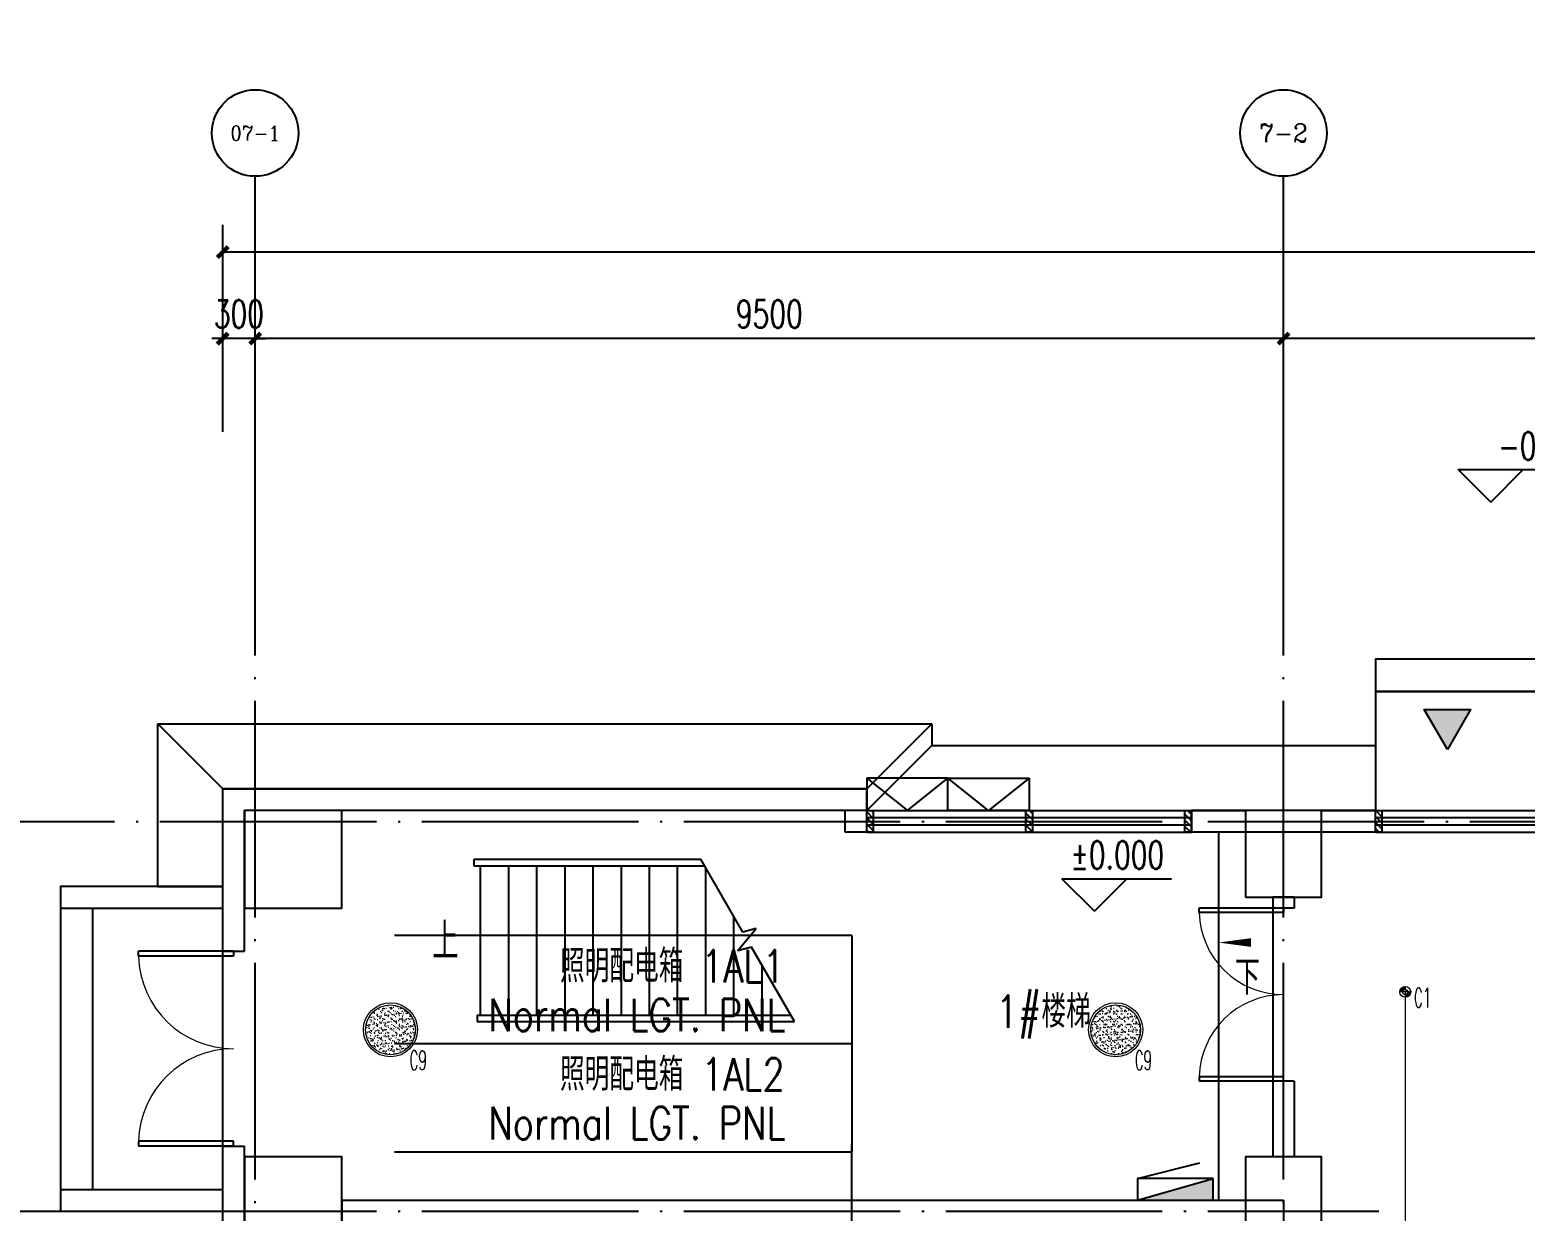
# Model space of a CAD drawing. Extents: x -621157 to 1764546, y -106808 to 741893.
# Drawn here: x 538988 to 552801, y -4850 to 6062 of the extents above; entities that cross this region are included whole.
import ezdxf
from ezdxf.enums import TextEntityAlignment as Align
from ezdxf.xclip import XClip

# ---------------------------------------------------------------- set-up
doc = ezdxf.new("R2010")
doc.units = 0
doc.header["$LTSCALE"] = 1000
doc.header["$MEASUREMENT"] = 0
doc.header["$XCLIPFRAME"] = 0
doc.linetypes.add('XREF-A-101-平面图_t3$0$DOTE', pattern=[2.42, 2, -0.2, 0.02, -0.2])
for name, color, linetype in [('0-底图', 7, 'Continuous'), ('AXIS_TEXT', 7, 'Continuous'), ('SIG_TEXT', 2, 'Continuous'), ('WIRE-照明', 4, 'Continuous'), ('XREF-A-101-平面图_t3$0$A-COLUMN', 8, 'Continuous'), ('XREF-A-101-平面图_t3$0$A-DIM_ELEV', 8, 'Continuous'), ('XREF-A-101-平面图_t3$0$A-DOTE', 8, 'Continuous'), ('XREF-A-101-平面图_t3$0$A-GROUND', 8, 'Continuous'), ('XREF-A-101-平面图_t3$0$A-LEAD-AROW', 8, 'Continuous'), ('XREF-A-101-平面图_t3$0$A-ROOM-CH', 8, 'Continuous'), ('XREF-A-101-平面图_t3$0$A-WALL-FILL', 8, 'Continuous'), ('XREF-A-101-平面图_t3$0$A-WINDOW', 8, 'Continuous'), ('XREF-A-101-平面图_t3$0$A-开启符号', 8, 'Continuous'), ('XREF-A-101-平面图_t3$0$AXIS', 8, 'Continuous'), ('XREF-A-101-平面图_t3$0$DIM_SYMB', 8, 'Continuous'), ('XREF-A-101-平面图_t3$0$EQUIP_消火栓', 8, 'Continuous'), ('XREF-A-101-平面图_t3$0$GROUND', 8, 'Continuous'), ('XREF-A-101-平面图_t3$0$PUB_HATCH', 8, 'Continuous'), ('XREF-A-101-平面图_t3$0$PUB_TEXT', 8, 'Continuous'), ('XREF-A-101-平面图_t3$0$STAIR', 8, 'Continuous')]:
    doc.layers.add(name, color=color, linetype=linetype)
doc.layers.add('00-照明回路线', color=6, linetype='Continuous', lineweight=0)
doc.layers.add('LIGHT-INF', color=6, linetype='Continuous', lineweight=0)
doc.styles.add('COMPLEX', font='COMPLEX')
doc.styles.add('DIM_FONT', font='ROMANS', dxfattribs={"width": 0.8, "bigfont": 'HZDXC'})
doc.styles.add('INF DIM', font='SIMPLEX.SHX', dxfattribs={"width": 0.7, "bigfont": 'hztxt.shx'})
doc.styles.add('XREF-A-101-平面图_t3$0$-HZDXCROMANS', font='ROMANS.shx', dxfattribs={"bigfont": 'HZDXC.shx'})
doc.styles.add('XREF-A-101-平面图_t3$0$_TCH_DIM', font='SIMPLEX', dxfattribs={"bigfont": 'GBCBIG'})
doc.styles.add('XREF-A-101-平面图_t3$0$A-AXIS-LABEL', font='COMPLEX', dxfattribs={"bigfont": 'GBCBIG'})
doc.styles.add('XREF-A-101-平面图_t3$0$A-DIM_T3', font='SIMPLEX', dxfattribs={"width": 0.705882, "bigfont": 'GBCBIG'})
doc.styles.add('XREF-A-101-平面图_t3$0$A-STANDARD', font='SIMPLEX', dxfattribs={"bigfont": 'GBCBIG'})
doc.dimstyles.new('XREF-A-101-平面图_t3$0$A-DIM-100', dxfattribs={"dimscale": 100, "dimtxt": 2.55, "dimasz": 1, "dimexe": 2.5, "dimexo": 3, "dimgap": 1, "dimtad": 1, "dimdec": 0, "dimzin": 0, "dimdsep": 46, "dimtxsty": 'XREF-A-101-平面图_t3$0$A-DIM_T3', "dimblk": 'XREF-A-101-平面图_t3$0$_ArchTick', "dimcen": 0.09, "dimclrt": 7, "dimazin": 2, "dimtfac": 1, "dimtdec": 0, "dimtix": 1, "dimtmove": 2, "dimatfit": 3, "dimfxl": 0, "dimtolj": 1, "dimtzin": 0, "dimarcsym": 0})

# ---------------------------------------------------------------- blocks, each defined once
blk = doc.blocks.new('XREF-A-101-平面图_t3$0$_ArchTick')
at = {"color": 0, "linetype": 'ByBlock', "const_width": 0.4}
blk.add_lwpolyline([(-0.5, -0.5), (0.5, 0.5)], dxfattribs=at)
blk = doc.blocks.new('*D25418')
at = {"layer": 'Defpoints', "color": 0}
for p in [(9500, 44460), (9500, 43300), (19000, 43300)]:
    blk.add_point(p, dxfattribs=at)
at = {"layer": 'XREF-A-101-平面图_t3$0$AXIS', "color": 0, "lineweight": -2}
for p, q in [((9500, 43600), (9500, 44710)), ((19000, 43600), (19000, 44710)), ((19000, 44460), (9500, 44460))]:
    blk.add_line(p, q, dxfattribs=at)
at = {"layer": 'XREF-A-101-平面图_t3$0$AXIS', "color": 0, "linetype": 'ByBlock', "lineweight": -2, "xscale": 100, "yscale": 100, "zscale": 100, "rotation": 180}
blk.add_blockref('XREF-A-101-平面图_t3$0$_ArchTick', (9500, 44460), dxfattribs=at)
at = {"layer": 'XREF-A-101-平面图_t3$0$AXIS', "color": 0, "linetype": 'ByBlock', "lineweight": -2, "xscale": 100, "yscale": 100, "zscale": 100}
blk.add_blockref('XREF-A-101-平面图_t3$0$_ArchTick', (19000, 44460), dxfattribs=at)
at = {"layer": 'XREF-A-101-平面图_t3$0$AXIS', "color": 7, "insert": (14250, 44687), "char_height": 255, "attachment_point": 5, "style": 'XREF-A-101-平面图_t3$0$A-DIM_T3'}
blk.add_mtext('\\A1;9500', dxfattribs=at)
blk = doc.blocks.new('*D25419')
at = {"layer": 'Defpoints', "color": 0}
for p in [(0, 44460), (0, 43300), (9500, 43300)]:
    blk.add_point(p, dxfattribs=at)
at = {"layer": 'XREF-A-101-平面图_t3$0$AXIS', "color": 0, "lineweight": -2}
for p, q in [((0, 43600), (0, 44710)), ((9500, 43600), (9500, 44710)), ((9500, 44460), (0, 44460))]:
    blk.add_line(p, q, dxfattribs=at)
at = {"layer": 'XREF-A-101-平面图_t3$0$AXIS', "color": 0, "linetype": 'ByBlock', "lineweight": -2, "xscale": 100, "yscale": 100, "zscale": 100, "rotation": 180}
blk.add_blockref('XREF-A-101-平面图_t3$0$_ArchTick', (0, 44460), dxfattribs=at)
at = {"layer": 'XREF-A-101-平面图_t3$0$AXIS', "color": 0, "linetype": 'ByBlock', "lineweight": -2, "xscale": 100, "yscale": 100, "zscale": 100}
blk.add_blockref('XREF-A-101-平面图_t3$0$_ArchTick', (9500, 44460), dxfattribs=at)
at = {"layer": 'XREF-A-101-平面图_t3$0$AXIS', "color": 7, "insert": (4750, 44687), "char_height": 255, "attachment_point": 5, "style": 'XREF-A-101-平面图_t3$0$A-DIM_T3'}
blk.add_mtext('\\A1;9500', dxfattribs=at)
blk = doc.blocks.new('*D25420')
at = {"layer": 'Defpoints', "color": 0}
for p in [(-300, 44460), (-300, 43300), (0, 43300)]:
    blk.add_point(p, dxfattribs=at)
at = {"layer": 'XREF-A-101-平面图_t3$0$AXIS', "color": 0, "lineweight": -2}
for p, q in [((-300, 43600), (-300, 44710)), ((0, 43600), (0, 44710)), ((-300, 44460), (-400, 44460)), ((0, 44460), (-300, 44460)), ((0, 44460), (100, 44460))]:
    blk.add_line(p, q, dxfattribs=at)
at = {"layer": 'XREF-A-101-平面图_t3$0$AXIS', "color": 0, "linetype": 'ByBlock', "lineweight": -2, "xscale": 100, "yscale": 100, "zscale": 100}
blk.add_blockref('XREF-A-101-平面图_t3$0$_ArchTick', (-300, 44460), dxfattribs=at)
at = {"layer": 'XREF-A-101-平面图_t3$0$AXIS', "color": 0, "linetype": 'ByBlock', "lineweight": -2, "xscale": 100, "yscale": 100, "zscale": 100, "rotation": 180}
blk.add_blockref('XREF-A-101-平面图_t3$0$_ArchTick', (0, 44460), dxfattribs=at)
at = {"layer": 'XREF-A-101-平面图_t3$0$AXIS', "color": 7, "insert": (-150, 44687), "char_height": 255, "attachment_point": 5, "style": 'XREF-A-101-平面图_t3$0$A-DIM_T3'}
blk.add_mtext('\\A1;300', dxfattribs=at)
blk = doc.blocks.new('_AXISO')
blk.add_circle((0, 0), 0.5)
at = {"layer": 'AXIS_TEXT', "style": 'COMPLEX'}
blk.add_attdef('A', text='', height=0.56, dxfattribs=at).set_placement((-0.25, -0.28), (0.25, -0.28), align=Align.FIT)
blk = doc.blocks.new('*D25422')
at = {"layer": 'Defpoints', "color": 0}
for p in [(-300, 45260), (-300, 43300), (66600, 43300)]:
    blk.add_point(p, dxfattribs=at)
at = {"layer": 'XREF-A-101-平面图_t3$0$AXIS', "color": 0, "lineweight": -2}
for p, q in [((-300, 43600), (-300, 45510)), ((66600, 43600), (66600, 45510)), ((66600, 45260), (-300, 45260))]:
    blk.add_line(p, q, dxfattribs=at)
at = {"layer": 'XREF-A-101-平面图_t3$0$AXIS', "color": 0, "linetype": 'ByBlock', "lineweight": -2, "xscale": 100, "yscale": 100, "zscale": 100, "rotation": 180}
blk.add_blockref('XREF-A-101-平面图_t3$0$_ArchTick', (-300, 45260), dxfattribs=at)
at = {"layer": 'XREF-A-101-平面图_t3$0$AXIS', "color": 0, "linetype": 'ByBlock', "lineweight": -2, "xscale": 100, "yscale": 100, "zscale": 100}
blk.add_blockref('XREF-A-101-平面图_t3$0$_ArchTick', (66600, 45260), dxfattribs=at)
at = {"layer": 'XREF-A-101-平面图_t3$0$AXIS', "color": 7, "insert": (33150, 45487), "char_height": 255, "attachment_point": 5, "style": 'XREF-A-101-平面图_t3$0$A-DIM_T3'}
blk.add_mtext('\\A1;66900', dxfattribs=at)
blk = doc.blocks.new('XREF-A-101-平面图_t3$0$G$C869EB286')
at = {"layer": 'XREF-A-101-平面图_t3$0$A-WINDOW'}
h = blk.add_hatch(dxfattribs=at)
h.set_pattern_fill('ANSI31', color=256, scale=25)
h.set_pattern_definition([(45, (-143.957, -89940), (-28.0633, 28.0633), [])])
h.paths.add_polyline_path([(0, 60), (200, 60), (200, 0), (0, 0)])
blk.add_lwpolyline([(0, 60), (200, 60), (200, 0), (0, 0)], close=True, dxfattribs=at)
blk = doc.blocks.new('XREF-A-101-平面图_t3$0$G$C08075B3F')
at = {"layer": 'XREF-A-101-平面图_t3$0$DIM_SYMB'}
blk.add_lwpolyline([(1950, -1100, 0, 0, 0), (4120, -1100, 80, 0, 0), (4420, -1100, 0, 0, 0)], format="xyseb", dxfattribs=at)
at = {"layer": 'XREF-A-101-平面图_t3$0$STAIR'}
for p, q in [((2020, -350), (4117, -350)), ((2020, -350), (2020, -410)), ((2020, -410), (4152, -410)), ((2080, -350), (4117, -350)), ((2080, -410), (2080, -1790)), ((2340, -410), (2340, -1790)), ((2600, -410), (2600, -1790)), ((2860, -410), (2860, -1790)), ((3120, -410), (3120, -1790)), ((3380, -410), (3380, -1790)), ((3640, -410), (3640, -1790)), ((3900, -410), (3900, -1790)), ((4505, -1022), (4117, -350)), ((4160, -425), (4160, -1790)), ((4420, -875), (4420, -1790)), ((4455, -1195), (4627, -989)), ((4627, -989), (4505, -1022)), ((4585, -1161), (4455, -1195)), ((4983, -1850), (4585, -1161)), ((4680, -1325), (4680, -1790)), ((2050, -1790), (4948, -1790)), ((2050, -1790), (2050, -1850)), ((4940, -1775), (4940, -1790)), ((2050, -1850), (4983, -1850)), ((2080, -1850), (4983, -1850))]:
    blk.add_line(p, q, dxfattribs=at)
at = {"layer": 'XREF-A-101-平面图_t3$0$PUB_TEXT', "style": 'XREF-A-101-平面图_t3$0$_TCH_DIM'}
blk.add_text('上', height=338, dxfattribs=at).set_placement((1636, -1275))
blk = doc.blocks.new('XREF-A-101-平面图_t3$0$柱网1F')
at = {"layer": 'XREF-A-101-平面图_t3$0$A-COLUMN'}
for points in [[(-100, -800), (800, -800), (800, 100), (-100, 100)], [(9150, -700), (9850, -700), (9850, 100), (9150, 100)], [(-100, -3800), (800, -3800), (800, -3100), (-100, -3100)], [(9150, -3800), (9850, -3800), (9850, -3100), (9150, -3100)]]:
    blk.add_lwpolyline(points, close=True, dxfattribs=at)
blk = doc.blocks.new('XREF-A-101-平面图_t3$0$轴网(2)')
at = {"layer": 'XREF-A-101-平面图_t3$0$A-DOTE', "linetype": 'XREF-A-101-平面图_t3$0$DOTE'}
for p, q in [((0, -3300), (0, 43300)), ((9500, -3300), (9500, 43300))]:
    blk.add_line(p, q, dxfattribs=at)
blk = doc.blocks.new('XREF-A-101-平面图_t3$0$ROOM')
at = {"layer": 'XREF-A-101-平面图_t3$0$A-ROOM-CH', "style": 'XREF-A-101-平面图_t3$0$-HZDXCROMANS', "width": 0.6}
for tag, p in [('中文房间名称', (0, -1000)), ('英文房间名称', (0, -1500))]:
    blk.add_attdef(tag, text='', height=300, dxfattribs=at).set_placement(p, align=Align.CENTER)
blk = doc.blocks.new('XREF-A-101-平面图_t3$0$$TWTSYS$00000508')
for p, q in [((-0.5, 0.5), (0.324, 1.224)), ((-0.5, 0.5), (-0.5, -0.5)), ((-0.5, -0.5), (0.5, 0.5)), ((0.5, 0.5), (-0.5, 0.5)), ((0.5, -0.5), (0.5, 0.5)), ((-0.5, -0.5), (0.5, -0.5))]:
    blk.add_line(p, q)
blk.add_solid([(0.5, -0.5), (0.5, 0.5), (-0.5, -0.5)])
blk = doc.blocks.new('XREF-A-101-平面图_t3$0$G$C156FCA62')
at = {"layer": 'XREF-A-101-平面图_t3$0$EQUIP_消火栓', "xscale": -700, "yscale": -200, "zscale": 700, "rotation": 180}
blk.add_blockref('XREF-A-101-平面图_t3$0$$TWTSYS$00000508', (8500, 36600), dxfattribs=at)
blk = doc.blocks.new('XREF-A-101-平面图_t3$0$bz1')
at = {"layer": 'XREF-A-101-平面图_t3$0$PUB_HATCH'}
h = blk.add_hatch(color=1, dxfattribs=at)
h.dxf.hatch_style = 1
h.paths.add_polyline_path([(4866032, -641203), (4865818, -641573), (4866245, -641573)])
at = {"layer": 'XREF-A-101-平面图_t3$0$PUB_TEXT', "color": 1}
blk.add_lwpolyline([(4866032, -641203), (4865818, -641573), (4866245, -641573)], close=True, dxfattribs=at)
blk = doc.blocks.new('XREF-A-101-平面图_t3$0$G$C34B60025')
at = {"xscale": -1, "rotation": 180}
blk.add_blockref('XREF-A-101-平面图_t3$0$bz1', (-4855118, -740440), dxfattribs=at)
blk = doc.blocks.new('XREF-A-101-平面图_t3$0$G$C646F86AA')
at = {"layer": 'XREF-A-101-平面图_t3$0$EQUIP_消火栓', "xscale": -700, "yscale": -200, "zscale": 700, "rotation": 180}
blk.add_blockref('XREF-A-101-平面图_t3$0$$TWTSYS$00000508', (8500, 36600), dxfattribs=at)
blk = doc.blocks.new('XREF-A-101-平面图_t3$0$WINDOW2DLIB$SYSLIB$00000001')
at = {"color": 0}
for points in [[(-0.5, 0.5), (-0.5, -0.5)], [(-0.5, 0.5), (0.5, 0.5)], [(0.5, -0.5), (0.5, 0.5)], [(0.5, 0.1667), (-0.5, 0.1667)], [(0.5, -0.1667), (-0.5, -0.1667)], [(-0.5, -0.5), (0.5, -0.5)]]:
    blk.add_lwpolyline(points, dxfattribs=at)
blk = doc.blocks.new('XREF-A-101-平面图_t3$0$DOOR2DLIB$SYSLIB$00000108')
at = {"color": 0}
for p, q in [((-0.5, 0), (-0.5, 0.4875)), ((-0.475, 0.4875), (-0.5, 0.4875)), ((-0.475, 0), (-0.475, 0.4875)), ((0.475, 0), (0.475, 0.4875)), ((0.475, 0.4875), (0.5, 0.4875)), ((0.5, 0), (0.5, 0.4875)), ((-0.5, 0), (-0.475, 0)), ((0.5, 0), (0.475, 0))]:
    blk.add_line(p, q, dxfattribs=at)
at = {"color": 0, "lineweight": 13}
for centre, start, end in [((-0.4875, 0), 0, 88.53072), ((0.4875, 0), 91.46928, 180)]:
    blk.add_arc(centre, 0.4875, start, end, dxfattribs=at)
blk = doc.blocks.new('A$C8c40f85b')
h = blk.add_hatch()
h.set_pattern_fill('AR-SAND', color=251)
h.set_pattern_definition([(37.5, (-207815.466, -137699.18), (-1.600031, 48.941324), [0, -38.608, 0, -43.18, 0, -41.275]), (7.5, (-207815.466, -137699.18), (44.952328, 71.68251), [0, -20.828, 0, -34.798, 0, -13.335]), (327.5, (-207846.71, -137699.18), (79.099237, 0.1437185), [0, -12.7, 0, -45.72, 0, -59.69]), (317.5, (-207846.71, -137699.18), (76.355645, 22.292932), [0, -6.35, 0, -29.972, 0, -34.29])])
edge = h.paths.add_edge_path()
edge.add_arc((0, 0), 230, 0, 360)
blk.add_circle((0, 0), 250)
at = {"color": 251}
blk.add_circle((0, 0), 230, dxfattribs=at)
at = {"style": 'INF DIM', "width": 0.5}
blk.add_text('C9', height=180, dxfattribs=at).set_placement((177, -371))
blk = doc.blocks.new('A$Cffee1762')
h = blk.add_hatch(color=8)
h.dxf.hatch_style = 1
h.paths.add_polyline_path([(-50, 0), (-24, 0, -0.414214), (0, 24), (0, 50, 0.414214)])
h.paths.add_polyline_path([(0, -24), (0, -50, 0.414214), (50, 0), (24, 0, -0.414214)])
at = {"color": 8}
for points in [[(50, 0), (-50, 0)], [(0, 50), (0, -50)]]:
    blk.add_lwpolyline(points, dxfattribs=at)
blk.add_circle((0, 0), 50)
blk.add_circle((0, 0), 24.5, dxfattribs=at)
at = {"style": 'INF DIM', "width": 0.5}
blk.add_text('C1', height=180, dxfattribs=at).set_placement((81, -144))
blk = doc.blocks.new('G$C6C03BD24')
at = {"layer": 'LIGHT-INF', "color": 6}
for name, p in [('A$Cffee1762', (10625, -1575)), ('A$C8c40f85b', (1250, -1925)), ('A$C8c40f85b', (7950, -1925))]:
    blk.add_blockref(name, p, dxfattribs=at)
blk = doc.blocks.new('G$C4EA2D6B6')
at = {"layer": '00-照明回路线', "ltscale": 5}
blk.add_line((10725, -1675), (10725, -11675), dxfattribs=at)
blk = doc.blocks.new('XREF-A-101-平面图_t3$0$轴网')
at = {"layer": 'XREF-A-101-平面图_t3$0$A-DOTE', "linetype": 'XREF-A-101-平面图_t3$0$DOTE'}
for p, q in [((0, -3300), (0, 43300)), ((9500, -3300), (9500, 43300)), ((-3300, 40000), (69800, 40000)), ((-3300, 36400), (10380.6, 36400))]:
    blk.add_line(p, q, dxfattribs=at)
at = {"layer": 'XREF-A-101-平面图_t3$0$AXIS'}
for p, q in [((0, 43300), (0, 45959.5)), ((9500, 43300), (9500, 45959.5))]:
    blk.add_line(p, q, dxfattribs=at)
ref = blk.add_blockref('_AXISO', (0, 46359.5), dxfattribs=dict(at, xscale=800, yscale=800, zscale=800))
ref.add_attrib('A', '07-1', dxfattribs={"color": 7, "height": 136.14, "style": 'XREF-A-101-平面图_t3$0$A-AXIS-LABEL', "width": 0.946667}).set_placement((-230.1, 46291.4), (230.1, 46291.4), align=Align.FIT)
ref = blk.add_blockref('_AXISO', (9500, 46359.5), dxfattribs=dict(at, xscale=800, yscale=800, zscale=800))
ref.add_attrib('A', '7-2', dxfattribs={"color": 7, "height": 168.54, "style": 'XREF-A-101-平面图_t3$0$A-AXIS-LABEL', "width": 0.933333}).set_placement((9275.3, 46275.2), (9724.7, 46275.2), align=Align.FIT)
for p1, p2, distance, picture, middle in [((66600, 43300), (-300, 43300), -1959.5, '*D25422', (33150, 45487)), ((0, 43300), (-300, 43300), -1159.5, '*D25420', (-150, 44687)), ((9500, 43300), (0, 43300), -1159.5, '*D25419', (4750, 44687)), ((19000, 43300), (9500, 43300), -1159.5, '*D25418', (14250, 44687))]:
    dim = blk.add_aligned_dim(p1=p1, p2=p2, distance=distance, dimstyle='XREF-A-101-平面图_t3$0$A-DIM-100', dxfattribs=at)
    dim.commit()
    dim.dimension.update_dxf_attribs({"geometry": picture, "text_midpoint": middle})
blk = doc.blocks.new('XREF-A-101-平面图_t3')
at = {"layer": 'XREF-A-101-平面图_t3$0$A-DIM_ELEV'}
for p, q in [((211414, 42950), (211114, 43250)), ((211114, 43250), (212415, 43250)), ((211414, 42950), (211714, 43250)), ((207753, 39171), (207453, 39471)), ((207453, 39471), (208466, 39471)), ((207753, 39171), (208053, 39471))]:
    blk.add_line(p, q, dxfattribs=at)
at = {"layer": 'XREF-A-101-平面图_t3$0$A-GROUND'}
for points in [[(210350, 41200), (213350, 41200), (213350, 41500), (210350, 41500)], [(210350, 40100), (213350, 40100), (213350, 41200), (210350, 41200)], [(198200, 36400), (199700, 36400), (199700, 39400), (198200, 39400)]]:
    blk.add_lwpolyline(points, close=True, dxfattribs=at)
for points in [[(208900, 39900), (208900, 36500)], [(198200, 39200), (199700, 39200)], [(198500, 36600), (198500, 39200)], [(198200, 36600), (199700, 36600)]]:
    blk.add_lwpolyline(points, dxfattribs=at)
at = {"layer": 'XREF-A-101-平面图_t3$0$A-LEAD-AROW'}
blk.add_lwpolyline([(209400, 38881, 0, 0, 0), (208900, 38881, 0, 80, 0), (209200, 38881, 0, 0, 0)], format="xyseb", dxfattribs=at)
at = {"layer": 'XREF-A-101-平面图_t3$0$A-WALL-FILL', "color": 171}
for p, q in [((205650, 40300), (199700, 40300)), ((199700, 38800), (199700, 40300)), ((205650, 40100), (205650, 40300)), ((205650, 40100), (199900, 40100)), ((199900, 38800), (199900, 40100)), ((205650, 40100), (205450, 40100)), ((205450, 39900), (205450, 40100)), ((210350, 40100), (208650, 40100)), ((205650, 39900), (205450, 39900)), ((210350, 39900), (208650, 39900)), ((209400, 39300), (209400, 39200)), ((209600, 39300), (209400, 39300)), ((209600, 39300), (209600, 39200)), ((209400, 37600), (209400, 36900)), ((209600, 37600), (209600, 36900)), ((199700, 33700), (199700, 37000)), ((199900, 33900), (199900, 37000)), ((209600, 36900), (209400, 36900)), ((200800, 36500), (204400, 36500)), ((200800, 36500), (200800, 36300)), ((204400, 36500), (207400, 36500)), ((207400, 36500), (209500, 36500)), ((209500, 36500), (209500, 35640))]:
    blk.add_line(p, q, dxfattribs=at)
for points in [[(205650, 39900), (205650, 40100)], [(208650, 39900), (208650, 40100)], [(210350, 39900), (210350, 40100)], [(209600, 39200), (209400, 39200)], [(199700, 38800), (199900, 38800)], [(209600, 37600), (209400, 37600)], [(199700, 37000), (199900, 37000)]]:
    blk.add_lwpolyline(points, dxfattribs=at)
at = {"layer": 'XREF-A-101-平面图_t3$0$A-WINDOW'}
blk.add_line((209400, 39200), (209400, 37600), dxfattribs=at)
at = {"layer": 'XREF-A-101-平面图_t3$0$A-开启符号', "linetype": 'Continuous'}
for points in [[(205650, 40400), (205650, 40100), (206400, 40100), (206400, 40400)], [(207150, 40400), (207150, 40100), (206400, 40100), (206400, 40400)]]:
    blk.add_lwpolyline(points, close=True, dxfattribs=at)
for points in [[(205650, 40400), (206025, 40100), (206400, 40400)], [(207150, 40400), (206775, 40100), (206400, 40400)]]:
    blk.add_lwpolyline(points, dxfattribs=at)
at = {"layer": 'XREF-A-101-平面图_t3$0$GROUND'}
for p, q in [((199100, 39400), (199100, 40900)), ((199100, 40900), (206250, 40900)), ((199100, 40900), (199700, 40300)), ((206250, 40900), (205650, 40300)), ((206250, 40900), (206250, 40700)), ((206250, 40700), (205650, 40100)), ((206250, 40700), (210350, 40700)), ((210350, 40700), (210350, 40100)), ((199700, 39400), (199700, 40300)), ((199700, 40300), (205650, 40300)), ((205650, 40300), (205650, 40100)), ((205650, 40100), (209150, 40100)), ((209850, 40100), (210350, 40100)), ((199100, 39400), (199700, 39400))]:
    blk.add_line(p, q, dxfattribs=at)
for name, p in [('XREF-A-101-平面图_t3$0$G$C156FCA62', (200000, 0)), ('XREF-A-101-平面图_t3$0$G$C646F86AA', (200000, 0)), ('XREF-A-101-平面图_t3$0$G$C646F86AA', (200000, 0)), ('XREF-A-101-平面图_t3$0$G$C34B60025', (200100, 139900)), ('XREF-A-101-平面图_t3$0$G$C08075B3F', (200000, 40000))]:
    blk.add_blockref(name, p)
at = {"layer": 'XREF-A-101-平面图_t3$0$A-COLUMN'}
blk.add_blockref('XREF-A-101-平面图_t3$0$柱网1F', (200000, 40000), dxfattribs=at)
at = {"layer": 'XREF-A-101-平面图_t3$0$A-DOTE'}
for name, p in [('XREF-A-101-平面图_t3$0$轴网(2)', (200000, 100000)), ('XREF-A-101-平面图_t3$0$轴网', (200000, 0))]:
    blk.add_blockref(name, p, dxfattribs=at)
at = {"layer": 'XREF-A-101-平面图_t3$0$A-ROOM-CH'}
ref = blk.add_blockref('XREF-A-101-平面图_t3$0$ROOM', (207281, 39094), dxfattribs=at)
ref.add_attrib('中文房间名称', '1#楼梯', dxfattribs={"height": 300, "style": 'XREF-A-101-平面图_t3$0$-HZDXCROMANS', "width": 0.8}).set_placement((207281, 38094), align=Align.CENTER)
at = {"layer": 'XREF-A-101-平面图_t3$0$A-WINDOW', "rotation": 270}
for p in [(205650, 40100), (207120, 40100), (208590, 40100), (210350, 40100)]:
    blk.add_blockref('XREF-A-101-平面图_t3$0$G$C869EB286', p, dxfattribs=at)
at = {"layer": 'XREF-A-101-平面图_t3$0$A-WINDOW'}
for name, p, xscale, yscale, zscale, rotation in [('XREF-A-101-平面图_t3$0$WINDOW2DLIB$SYSLIB$00000001', (207150, 40000), -2999.999999998645, 200, -2999.999999998645, 180), ('XREF-A-101-平面图_t3$0$WINDOW2DLIB$SYSLIB$00000001', (211850, 40000), -2999.999999998645, 200, -2999.999999998645, 180), ('XREF-A-101-平面图_t3$0$DOOR2DLIB$SYSLIB$00000108', (209500, 38400), -1600, -1600, -1600, 270.0000000000008), ('XREF-A-101-平面图_t3$0$DOOR2DLIB$SYSLIB$00000108', (199800, 37900), 1800, 1800, 1800, 90)]:
    blk.add_blockref(name, p, dxfattribs=dict(at, xscale=xscale, yscale=yscale, zscale=zscale, rotation=rotation))
at = {"layer": 'XREF-A-101-平面图_t3$0$A-DIM_ELEV', "color": 7, "style": 'XREF-A-101-平面图_t3$0$A-STANDARD', "width": 0.705882}
for s, p in [('-0.300', (211482, 43340)), ('%%P0.000', (207533, 39561))]:
    blk.add_text(s, height=255, dxfattribs=at).set_placement(p)
at = {"layer": 'XREF-A-101-平面图_t3$0$A-LEAD-AROW', "color": 7, "style": 'XREF-A-101-平面图_t3$0$A-STANDARD'}
blk.add_text('下', height=320, dxfattribs=at).set_placement((209053, 38398))

msp = doc.modelspace()

# ---------------------------------------------------------------- block references
at = {"layer": '0-底图'}
ref = msp.add_blockref('XREF-A-101-平面图_t3', (341069, -104477), dxfattribs=at)
XClip(ref).set_block_clipping_path([(188448.3743934482, 126697.923506411), (279528.158095957, 147598.6090894251)])
ref = msp.add_blockref('XREF-A-101-平面图_t3', (341069, -41250), dxfattribs=at)
XClip(ref).set_block_clipping_path([(188448.3743934482, 27012.7393680913), (279528.158095957, 51688.9437777734)])

# ---------------------------------------------------------------- next in the draw order: block references
at = {"layer": 'WIRE-照明'}
msp.add_blockref('G$C6C03BD24', (541069, -1250), dxfattribs=at)

# ---------------------------------------------------------------- next in the draw order: linework, layer by layer
at = {"layer": 'SIG_TEXT', "color": 2}
for points in [[(546581, -2305), (542356, -2305)], [(546581, -2305), (546581, -3305)], [(546581, -3305), (542356, -3305)], [(546581, -3305), (546581, -4305)], [(546581, -7550), (546581, -4236)], [(546581, -4305), (542356, -4305)]]:
    msp.add_lwpolyline(points, dxfattribs=at)

# ---------------------------------------------------------------- next in the draw order: block references
at = {"layer": 'WIRE-照明'}
msp.add_blockref('G$C4EA2D6B6', (540969, -1150), dxfattribs=at)

# ---------------------------------------------------------------- next in the draw order: texts
at = {"layer": 'SIG_TEXT', "color": 2, "style": 'DIM_FONT', "width": 0.8}
for s, p in [('照明配电箱 1AL1', (545961, -2737)), ('Normal LGT. PNL', (545969, -3188)), ('照明配电箱 1AL2', (545961, -3737)), ('Normal LGT. PNL', (545969, -4188))]:
    msp.add_text(s, height=300, dxfattribs=at).set_placement(p, align=Align.RIGHT)

doc.saveas('drawing.dxf')
